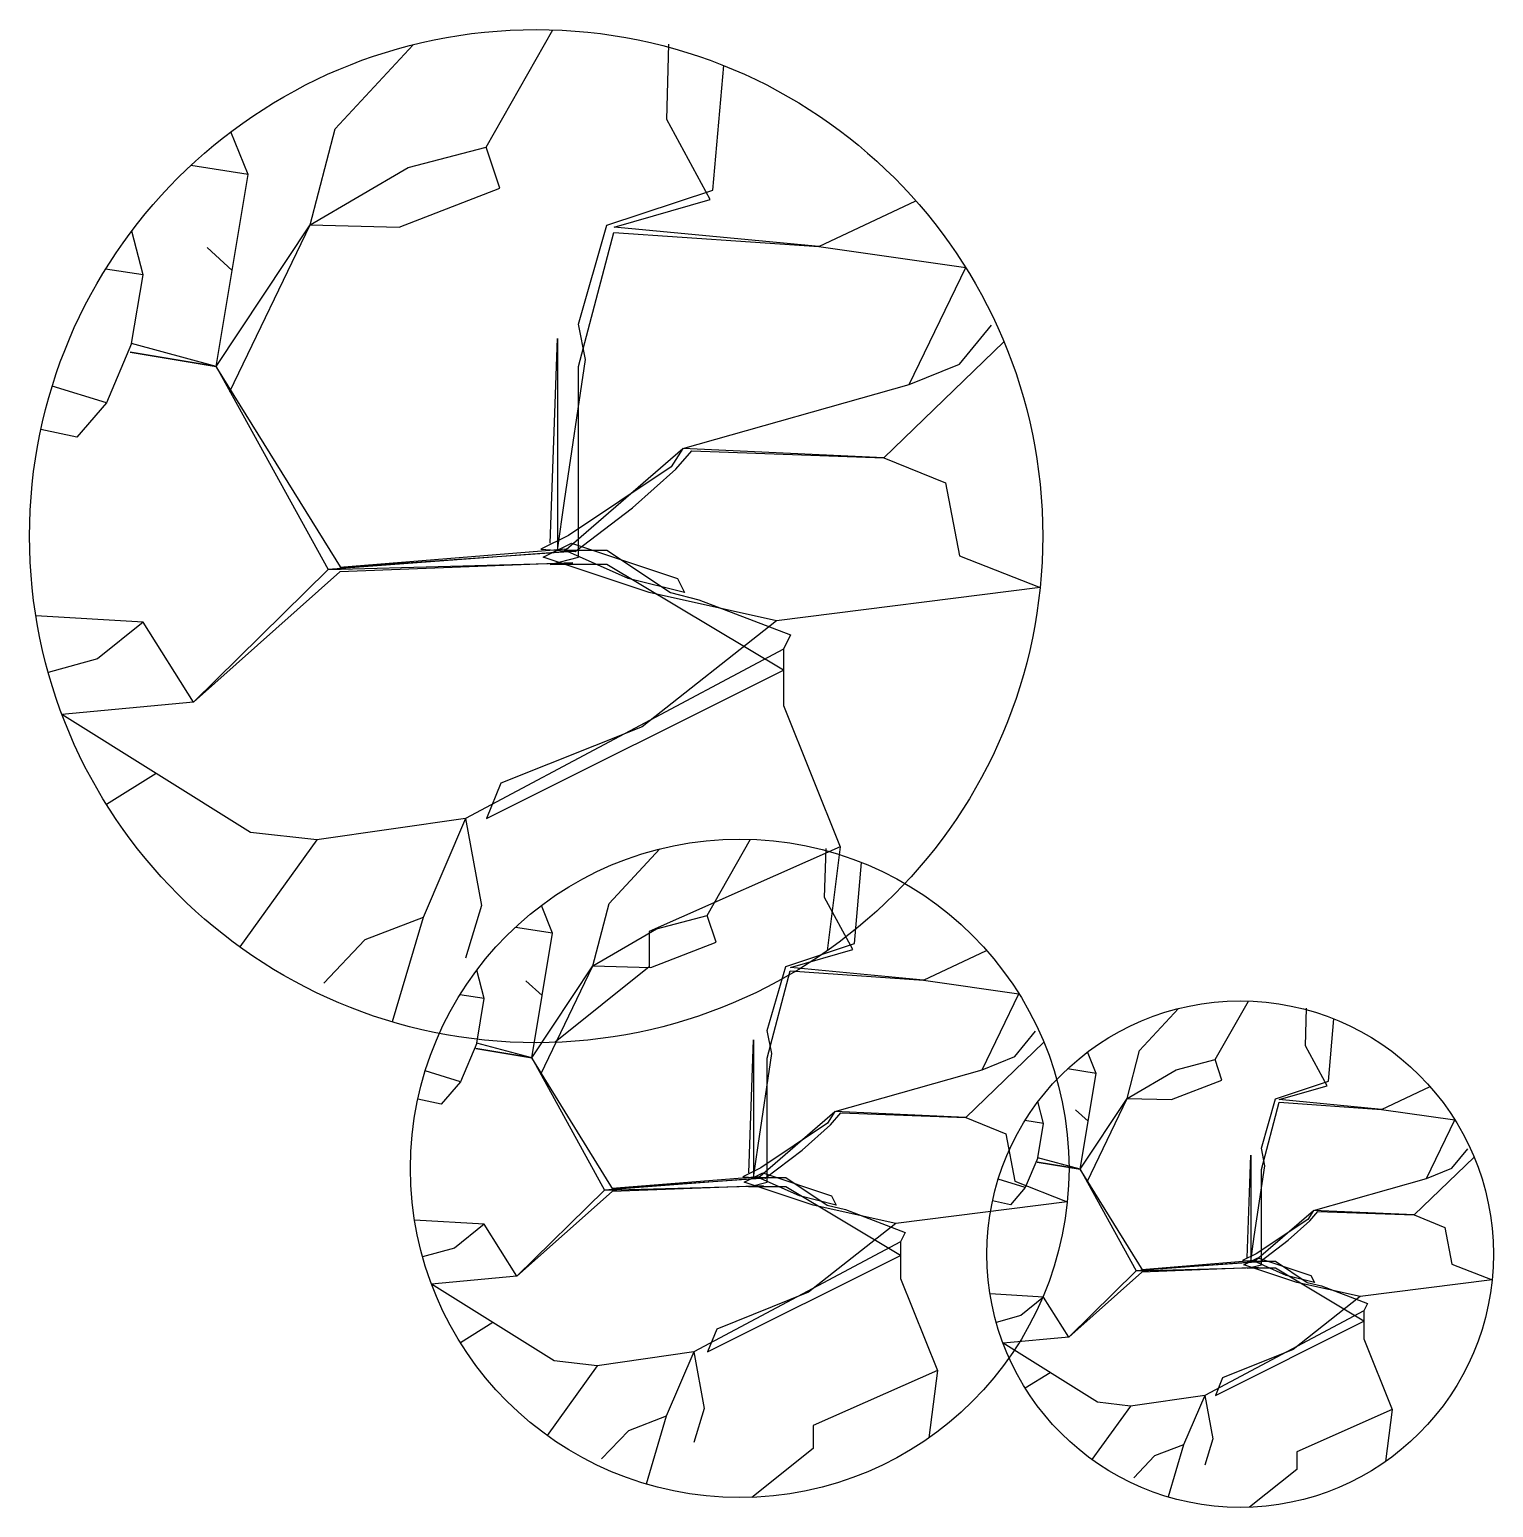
# Model space of a CAD drawing. Extents: x 595763 to 604432, y 194279 to 203031.
import ezdxf

# ---------------------------------------------------------------- set-up
doc = ezdxf.new("R2010")
doc.units = 0
doc.header["$LTSCALE"] = 8
doc.header["$MEASUREMENT"] = 0
doc.layers.add('WINDOW_TEXT', color=7, linetype='CONTINUOUS')

msp = doc.modelspace()

# ---------------------------------------------------------------- linework, layer by layer
at = {"layer": 'WINDOW_TEXT', "ltscale": 8}
for p, q in [((598466, 202335.7), (598861.4, 203029.8)), ((597572.3, 202443.9), (598034.2, 202941.7)), ((599535.6, 202498), (599549.2, 202944.5)), ((599809.3, 202081.2), (599873.4, 202818.2)), ((599792.9, 202024.5), (599535.6, 202498)), ((597057.8, 202173.3), (596955.5, 202426.1)), ((597423.4, 201875.7), (597572.3, 202443.9)), ((598005.6, 202213.9), (598466, 202335.7)), ((598547.2, 202092.1), (598466, 202335.7)), ((597057.8, 202173.3), (596718.5, 202227.3)), ((597423.4, 201875.7), (598005.6, 202213.9)), ((596868.2, 201036.9), (597057.8, 202173.3)), ((597951.4, 201862.1), (598547.2, 202092.1)), ((599181.3, 201872), (599809.3, 202081.2)), ((599224.2, 201862.1), (599792.9, 202024.5)), ((600437.2, 201746.5), (601011.8, 202016.7)), ((596434.9, 201578), (596367.6, 201838.1)), ((596868.2, 201036.9), (597423.4, 201875.7)), ((596949.4, 200888), (597423.4, 201875.7)), ((597423.4, 201875.7), (597951.4, 201862.1)), ((599013.8, 201286.4), (599181.3, 201872)), ((600437.2, 201746.5), (599224.2, 201862.1)), ((599013.8, 201035.4), (599223.1, 201830.2)), ((599223.1, 201830.2), (600437.2, 201746.5)), ((599223.1, 201830.2), (600437.2, 201746.5)), ((596963, 201605.1), (596814, 201740.4)), ((600437.2, 201746.5), (601306.3, 201621.9)), ((596434.9, 201578), (596213.1, 201612.7)), ((596367.2, 201172.2), (596434.9, 201578)), ((600970.9, 200928.6), (601306.3, 201621.9)), ((599055.7, 201077.2), (599013.8, 201286.4)), ((601268.8, 201050.4), (601458.4, 201280.4)), ((596367.2, 201172.2), (596218.3, 200820.4)), ((596868.2, 201036.9), (596367.2, 201172.2)), ((598846.3, 199989.6), (598888.2, 201202.7)), ((598888.2, 201202.7), (598888.2, 200826.2)), ((600822, 200495.7), (601533.2, 201181.9)), ((596358.8, 201121.8), (596868.2, 201036.9)), ((596868.2, 201036.9), (596358.8, 201121.8)), ((598930.1, 200240.6), (599055.7, 201077.2)), ((600970.9, 200928.6), (601268.8, 201050.4)), ((596868.2, 201036.9), (597531.7, 199832.8)), ((597612.9, 199832.8), (596868.2, 201036.9)), ((599013.8, 199905.9), (599013.8, 201035.4)), ((596218.3, 200820.4), (595897.2, 200920)), ((599630.4, 200549.8), (600970.9, 200928.6)), ((596218.3, 200820.4), (596042.2, 200617.5)), ((598888.2, 200826.2), (598888.2, 200491.6)), ((596042.2, 200617.5), (595829.9, 200663.2)), ((598926.3, 199941), (599630.4, 200549.8)), ((599630.4, 200549.8), (599562.7, 200441.6)), ((599589.8, 200428.1), (599684.6, 200536.3)), ((600822, 200495.7), (599630.4, 200549.8)), ((599684.6, 200536.3), (600822, 200495.7)), ((599684.6, 200536.3), (600822, 200495.7)), ((598888.2, 200491.6), (598888.2, 199947.8)), ((599562.7, 200441.6), (598953.4, 200035.7)), ((600822, 200495.7), (601187.6, 200346.9)), ((599332.5, 200198.1), (599589.8, 200428.1)), ((601187.6, 200346.9), (601268.8, 199913.9)), ((598888.2, 199947.8), (598930.1, 200240.6)), ((598994, 199941), (599332.5, 200198.1)), ((598953.4, 200035.7), (598790.9, 199954.5)), ((598953.4, 199941), (597531.7, 199832.8)), ((598939.9, 199954.5), (597599.4, 199846.3)), ((597599.4, 199846.3), (598953.4, 199941)), ((598790.9, 199954.5), (598994, 199941)), ((598804.5, 199905.9), (598971.9, 199989.6)), ((599306.9, 199780.4), (598930.1, 199947.8)), ((598930.1, 199947.8), (599181.3, 199947.8)), ((598971.9, 199989.6), (599599.9, 199780.4)), ((599181.3, 199947.8), (599558.1, 199696.8)), ((601268.8, 199913.9), (601747.2, 199727.5)), ((597531.7, 199832.8), (596732.8, 199048.1)), ((597531.7, 199832.8), (598980.5, 199873.4)), ((598980.5, 199873.4), (597599.4, 199819.2)), ((599432.5, 199696.8), (598804.5, 199905.9)), ((598846.3, 199864.1), (599013.8, 199905.9)), ((599181.3, 199864.1), (598846.3, 199864.1)), ((600227.9, 199236.6), (599181.3, 199864.1)), ((597599.4, 199819.2), (596732.8, 199048.1)), ((599641.8, 199696.8), (599306.9, 199780.4)), ((599599.9, 199780.4), (599641.8, 199696.8)), ((600186, 199529.4), (599432.5, 199696.8)), ((599558.1, 199696.8), (599725.5, 199654.9)), ((599725.5, 199654.9), (600269.8, 199445.8)), ((601747.2, 199727.5), (600186, 199529.4)), ((596434.9, 199521.6), (595799.9, 199559.8)), ((596434.9, 199521.6), (596164.1, 199305.1)), ((596732.8, 199048.1), (596434.9, 199521.6)), ((600186, 199529.4), (599390.6, 198902)), ((600269.8, 199445.8), (600227.9, 199362.1)), ((596164.1, 199305.1), (595873.3, 199223.9)), ((600227.9, 199362.1), (598343.9, 198358.2)), ((600227.9, 199362.1), (600227.9, 199027.5)), ((598469.5, 198358.2), (600227.9, 199236.6)), ((596732.8, 199048.1), (595954.5, 198975.7)), ((597071.3, 198276.9), (595954.5, 198975.7)), ((600227.9, 199027.5), (600562.8, 198190.8)), ((599390.6, 198902), (598553.3, 198567.3)), ((596512.9, 198626.3), (596218.1, 198442.2)), ((598553.3, 198567.3), (598469.5, 198358.2)), ((598343.9, 198358.2), (597464.8, 198232.7)), ((598343.9, 198358.2), (598092.7, 197772.5)), ((598343.9, 198358.2), (598438.9, 197844)), ((597464.8, 198232.7), (597071.3, 198276.9)), ((597464.8, 198232.7), (597007.2, 197598.6)), ((599194.6, 197855.2), (599494.9, 198178.8)), ((600562.8, 198190.8), (599432.5, 197688.9)), ((599775.5, 197784.9), (600032.5, 198236.1)), ((600470.8, 197890.4), (600479.6, 198180.6)), ((600562.8, 198190.8), (600485.9, 197575.8)), ((600648.7, 197619.5), (600690.3, 198098.5)), ((598438.9, 197844), (598344.1, 197532.8)), ((598860.2, 197679.4), (598793.7, 197843.7)), ((599097.8, 197485.9), (599194.6, 197855.2)), ((600638, 197582.6), (600470.8, 197890.4)), ((598092.7, 197772.5), (597748.3, 197641)), ((598092.7, 197772.5), (597909.7, 197155.2)), ((599476.3, 197705.7), (599775.5, 197784.9)), ((599828.3, 197626.6), (599775.5, 197784.9)), ((597748.3, 197641), (597504.6, 197384)), ((598860.2, 197679.4), (598639.7, 197714.4)), ((598737, 196940.7), (598860.2, 197679.4)), ((599097.8, 197485.9), (599476.3, 197705.7)), ((599432.5, 197688.9), (599432.5, 197479.7)), ((599441.1, 197477.1), (599828.3, 197626.6)), ((600240.5, 197483.5), (600648.7, 197619.5)), ((600268.4, 197477.1), (600638, 197582.6)), ((601056.8, 197401.9), (601430.3, 197577.5)), ((598455.3, 197292.4), (598411.6, 197461.5)), ((598737, 196940.7), (599097.8, 197485.9)), ((598789.8, 196843.9), (599097.8, 197485.9)), ((599432.5, 197479.7), (598874.3, 197033.5)), ((599097.8, 197485.9), (599441.1, 197477.1)), ((600131.6, 197102.8), (600240.5, 197483.5)), ((601056.8, 197401.9), (600268.4, 197477.1)), ((598798.6, 197310), (598701.8, 197398)), ((600131.6, 196939.7), (600267.7, 197456.3)), ((600267.7, 197456.3), (601056.8, 197401.9)), ((600267.7, 197456.3), (601056.8, 197401.9)), ((601056.8, 197401.9), (601621.7, 197320.9)), ((598455.3, 197292.4), (598311.2, 197314.9)), ((598411.3, 197028.6), (598455.3, 197292.4)), ((601403.7, 196870.3), (601621.7, 197320.9)), ((602336.6, 196985.1), (602567.6, 197234)), ((602783.5, 196931), (602981.2, 197278)), ((603318.3, 197012.2), (603325.1, 197235.4)), ((603455.1, 196803.7), (603487.2, 197172.3)), ((598411.3, 197028.6), (598314.5, 196800)), ((598737, 196940.7), (598411.3, 197028.6)), ((600022.8, 196259.9), (600050, 197048.5)), ((600050, 197048.5), (600050, 196803.8)), ((600158.8, 196966.9), (600131.6, 197102.8)), ((601306.9, 196588.9), (601769.2, 197034.9)), ((601597.4, 196949.5), (601720.6, 197099)), ((598737, 196940.7), (598405.9, 196995.9)), ((598405.9, 196995.9), (598737, 196940.7)), ((599221, 196158), (598737, 196940.7)), ((598737, 196940.7), (599168.2, 196158)), ((600077.2, 196423.1), (600158.8, 196966.9)), ((600131.6, 196205.6), (600131.6, 196939.7)), ((601403.7, 196870.3), (601597.4, 196949.5)), ((602079.4, 196849.8), (602028.2, 196976.2)), ((602262.1, 196701), (602336.6, 196985.1)), ((603446.9, 196775.4), (603318.3, 197012.2)), ((598314.5, 196800), (598105.8, 196864.7)), ((600532.4, 196624.1), (601403.7, 196870.3)), ((602079.4, 196849.8), (601909.7, 196876.8)), ((601984.6, 196281.6), (602079.4, 196849.8)), ((602262.1, 196701), (602553.3, 196870.1)), ((602553.3, 196870.1), (602783.5, 196931)), ((602824.1, 196809.2), (602783.5, 196931)), ((598314.5, 196800), (598200.1, 196668.1)), ((600050, 196803.8), (600050, 196586.2)), ((602526.2, 196694.2), (602824.1, 196809.2)), ((603141.1, 196699.2), (603455.1, 196803.7)), ((603162.6, 196694.2), (603446.9, 196775.4)), ((603769.1, 196636.4), (604056.4, 196771.5)), ((598200.1, 196668.1), (598062.1, 196697.8)), ((601767.9, 196552.2), (601734.3, 196682.2)), ((601984.6, 196281.6), (602262.1, 196701)), ((602025.2, 196207.2), (602262.1, 196701)), ((602262.1, 196701), (602526.2, 196694.2)), ((603057.4, 196406.3), (603141.1, 196699.2)), ((603057.4, 196280.8), (603162, 196678.2)), ((603162, 196678.2), (603769.1, 196636.4)), ((603162, 196678.2), (603769.1, 196636.4)), ((603769.1, 196636.4), (603162.6, 196694.2)), ((600050, 196586.2), (600050, 196232.7)), ((600074.8, 196228.4), (600532.4, 196624.1)), ((600532.4, 196624.1), (600488.4, 196553.7)), ((600506, 196544.9), (600567.6, 196615.3)), ((601306.9, 196588.9), (600532.4, 196624.1)), ((600567.6, 196615.3), (601306.9, 196588.9)), ((600567.6, 196615.3), (601306.9, 196588.9)), ((601306.9, 196588.9), (601544.6, 196492.2)), ((602032, 196565.7), (601957.5, 196633.3)), ((603769.1, 196636.4), (604203.6, 196574.1)), ((600488.4, 196553.7), (600092.4, 196289.9)), ((600338.8, 196395.4), (600506, 196544.9)), ((601767.9, 196552.2), (601657, 196569.5)), ((601734.1, 196349.2), (601767.9, 196552.2)), ((604035.9, 196227.5), (604203.6, 196574.1)), ((600050, 196232.7), (600077.2, 196423.1)), ((601544.6, 196492.2), (601597.4, 196210.8)), ((600118.8, 196228.4), (600338.8, 196395.4)), ((601734.1, 196349.2), (601659.6, 196173.3)), ((601984.6, 196281.6), (601729.9, 196324.1)), ((601729.9, 196324.1), (601984.6, 196281.6)), ((601984.6, 196281.6), (601734.1, 196349.2)), ((602973.6, 195757.9), (602994.6, 196364.5)), ((602994.6, 196364.5), (602994.6, 196176.3)), ((603078.3, 196301.8), (603057.4, 196406.3)), ((603961.5, 196011), (604317.1, 196354.1)), ((604184.9, 196288.3), (604279.7, 196403.3)), ((600083.6, 196237.1), (599212.2, 196166.8)), ((600092.4, 196289.9), (599986.7, 196237.1)), ((599986.7, 196237.1), (600118.8, 196228.4)), ((599995.5, 196205.6), (600104.4, 196259.9)), ((600077.2, 196232.7), (600240.5, 196232.7)), ((600322.1, 196124), (600077.2, 196232.7)), ((600104.4, 196259.9), (600512.6, 196124)), ((600240.5, 196232.7), (600485.4, 196069.6)), ((602356.9, 195679.5), (601984.6, 196281.6)), ((601984.6, 196281.6), (602316.3, 195679.5)), ((603015.5, 195883.4), (603078.3, 196301.8)), ((603057.4, 195716.1), (603057.4, 196280.8)), ((604035.9, 196227.5), (604184.9, 196288.3)), ((599168.2, 196158), (598649, 195647.9)), ((599212.2, 196149.2), (598649, 195647.9)), ((600092.4, 196228.4), (599168.2, 196158)), ((599168.2, 196158), (600110, 196184.4)), ((599212.2, 196166.8), (600092.4, 196228.4)), ((600110, 196184.4), (599212.2, 196149.2)), ((600403.7, 196069.6), (599995.5, 196205.6)), ((600022.8, 196178.4), (600131.6, 196205.6)), ((600240.5, 196178.4), (600022.8, 196178.4)), ((600920.8, 195770.5), (600240.5, 196178.4)), ((601659.6, 196173.3), (601499.1, 196223.1)), ((601659.6, 196173.3), (601571.6, 196071.9)), ((601597.4, 196210.8), (601908.3, 196089.6)), ((602994.6, 196176.3), (602994.6, 196008.9)), ((603365.7, 196038.1), (604035.9, 196227.5)), ((600539.8, 196069.6), (600322.1, 196124)), ((600893.6, 195960.8), (600403.7, 196069.6)), ((600485.4, 196069.6), (600594.2, 196042.4)), ((600512.6, 196124), (600539.8, 196069.6)), ((601908.3, 196089.6), (600893.6, 195960.8)), ((601571.6, 196071.9), (601465.4, 196094.8)), ((598455.3, 195955.7), (598042.6, 195980.6)), ((600594.2, 196042.4), (600948, 195906.5)), ((602994.6, 196008.9), (602994.6, 195737)), ((603013.6, 195733.6), (603365.7, 196038.1)), ((603331.8, 195983.9), (603027.2, 195781)), ((603216.7, 195862.2), (603345.4, 195977.2)), ((603365.7, 196038.1), (603331.8, 195983.9)), ((603345.4, 195977.2), (603392.8, 196031.3)), ((603961.5, 196011), (603365.7, 196038.1)), ((603392.8, 196031.3), (603961.5, 196011)), ((603392.8, 196031.3), (603961.5, 196011)), ((603961.5, 196011), (604144.3, 195936.6)), ((598455.3, 195955.7), (598279.3, 195815)), ((598649, 195647.9), (598455.3, 195955.7)), ((600893.6, 195960.8), (600376.5, 195553)), ((600948, 195906.5), (600920.8, 195852.1)), ((602994.6, 195737), (603015.5, 195883.4)), ((604144.3, 195936.6), (604184.9, 195720.1)), ((598279.3, 195815), (598090.3, 195762.2)), ((600920.8, 195852.1), (599696.2, 195199.5)), ((600920.8, 195852.1), (600920.8, 195634.6)), ((603047.5, 195733.6), (603216.7, 195862.2)), ((599777.8, 195199.5), (600920.8, 195770.5)), ((603027.2, 195733.6), (602316.3, 195679.5)), ((603020.4, 195740.4), (602350.2, 195686.3)), ((602350.2, 195686.3), (603027.2, 195733.6)), ((603027.2, 195781), (602945.9, 195740.4)), ((602945.9, 195740.4), (603047.5, 195733.6)), ((602952.7, 195716.1), (603036.4, 195757.9)), ((603266.7, 195611.5), (602952.7, 195716.1)), ((602973.6, 195695.2), (603057.4, 195716.1)), ((603015.5, 195737), (603141.1, 195737)), ((603203.9, 195653.4), (603015.5, 195737)), ((603036.4, 195757.9), (603350.4, 195653.4)), ((603141.1, 195737), (603329.5, 195611.5)), ((604184.9, 195720.1), (604424.1, 195626.9)), ((598649, 195647.9), (598143.1, 195600.9)), ((600920.8, 195634.6), (601138.5, 195090.7)), ((602316.3, 195679.5), (601916.9, 195287.2)), ((602350.2, 195672.8), (601916.9, 195287.2)), ((602316.3, 195679.5), (603040.7, 195699.8)), ((603040.7, 195699.8), (602350.2, 195672.8)), ((603141.1, 195695.2), (602973.6, 195695.2)), ((603664.4, 195381.5), (603141.1, 195695.2)), ((603371.4, 195611.5), (603203.9, 195653.4)), ((603350.4, 195653.4), (603371.4, 195611.5)), ((604424.1, 195626.9), (603643.5, 195527.9)), ((598869, 195146.7), (598143.1, 195600.9)), ((600376.5, 195553), (599832.3, 195335.5)), ((601767.9, 195523.9), (601450.4, 195543.1)), ((603643.5, 195527.9), (603266.7, 195611.5)), ((603329.5, 195611.5), (603413.2, 195590.6)), ((603413.2, 195590.6), (603685.4, 195486)), ((601767.9, 195523.9), (601632.5, 195415.7)), ((601916.9, 195287.2), (601767.9, 195523.9)), ((603643.5, 195527.9), (603245.8, 195214.1)), ((603685.4, 195486), (603664.4, 195444.2)), ((598506, 195373.8), (598314.4, 195254.1)), ((601632.5, 195415.7), (601487.1, 195375.1)), ((603664.4, 195444.2), (602722.4, 194942.2)), ((602785.2, 194942.2), (603664.4, 195381.5)), ((603664.4, 195444.2), (603664.4, 195276.9)), ((599832.3, 195335.5), (599777.8, 195199.5)), ((601916.9, 195287.2), (601527.7, 195251)), ((603664.4, 195276.9), (603831.9, 194858.6)), ((599696.2, 195199.5), (599124.7, 195117.9)), ((599696.2, 195199.5), (599532.9, 194818.8)), ((599696.2, 195199.5), (599757.9, 194865.3)), ((602086.1, 194901.6), (601527.7, 195251)), ((603245.8, 195214.1), (602827.1, 195046.8)), ((599124.7, 195117.9), (598827.3, 194705.8)), ((599124.7, 195117.9), (598869, 195146.7)), ((601138.5, 195090.7), (600403.7, 194764.5)), ((601138.5, 195090.7), (601088.5, 194691)), ((601806.9, 195076.3), (601659.5, 194984.3)), ((602827.1, 195046.8), (602785.2, 194942.2)), ((602722.4, 194942.2), (602282.8, 194879.5)), ((602722.4, 194942.2), (602596.8, 194649.4)), ((602722.4, 194942.2), (602769.9, 194685.1)), ((599757.9, 194865.3), (599696.3, 194663)), ((602282.8, 194879.5), (602054.1, 194562.4)), ((602282.8, 194879.5), (602086.1, 194901.6)), ((603831.9, 194858.6), (603266.7, 194607.6)), ((603831.9, 194858.6), (603793.4, 194551)), ((599532.9, 194818.8), (599309, 194733.4)), ((599532.9, 194818.8), (599413.9, 194417.6)), ((600403.7, 194764.5), (600403.7, 194628.5)), ((599309, 194733.4), (599150.6, 194566.3)), ((602769.9, 194685.1), (602722.5, 194529.5)), ((600403.7, 194628.5), (600040.9, 194338.5)), ((602424.6, 194583.7), (602302.8, 194455.1)), ((602596.8, 194649.4), (602424.6, 194583.7)), ((602596.8, 194649.4), (602505.3, 194340.8)), ((603266.7, 194607.6), (603266.7, 194503)), ((603266.7, 194503), (602987.6, 194279.9))]:
    msp.add_line(p, q, dxfattribs=at)
for centre, radius in [((598762.6, 200031.4), 3000), ((599968.3, 196287.1), 1950), ((602931.8, 195778.9), 1500)]:
    msp.add_circle(centre, radius, dxfattribs=at)

doc.saveas('drawing.dxf')
